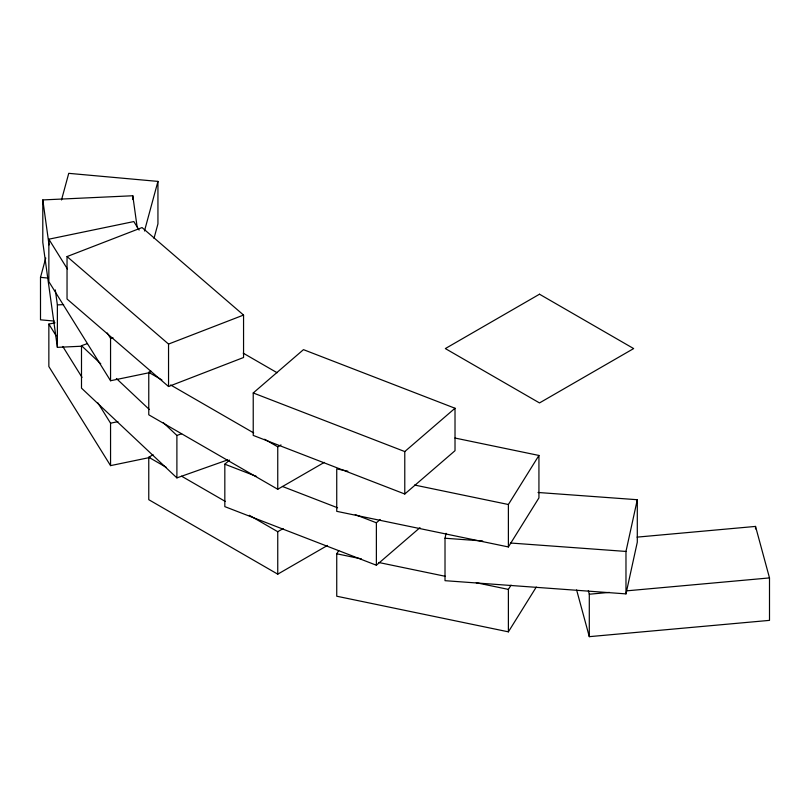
<?xml version="1.0" encoding="UTF-8"?>
<svg xmlns="http://www.w3.org/2000/svg" width="810" height="810" viewBox="0 0 810 810"><rect width="100%" height="100%" fill="white"/><g stroke="black" fill="none" stroke-linecap="round" stroke-linejoin="round"><path stroke-width="1.21" d="M538.022 492.48L637.298 499.719L637.298 542.163L625.978 593.882L445.014 580.679L445.014 538.235L446.087 533.314M625.978 593.882L625.978 551.438L637.298 499.719M54.321 321.074L40.5 319.818L40.5 277.374L45.755 258.015M61.509 199.948L68.739 173.34L157.94 181.399L157.94 223.854L154.001 238.363M144.474 231.002L157.94 181.399M536.281 587.058L508.386 631.84L336.737 596.221L336.737 553.777L338.732 550.577M347.854 471.187L336.737 468.879L336.737 511.333L508.386 546.952L508.386 504.508L538.933 455.453L454.957 438.028M508.386 546.952L538.933 497.897L538.933 455.453M508.386 631.84L508.386 589.396L511.049 585.134M253.226 392.961L303.466 349.647L455.017 408.25L455.017 450.694L404.777 494.009L253.226 435.405L253.226 392.961L404.777 451.565L455.017 408.25M419.985 527.644L376.377 565.228L224.826 506.635L224.826 464.191L229.564 460.1M376.377 565.228L376.377 522.784L380.173 519.514M324.283 462.399L277.749 489.26L148.767 414.801L148.767 372.357L150.933 371.101M327.524 545.413L277.749 574.158L148.767 499.689L148.767 457.245L153.1 454.744M264.627 439.243L277.749 446.816L280.999 444.943M249.328 515.302L277.749 531.714L283.156 528.586M67.038 256.567L142.054 227.559L243.557 315.06L243.557 357.504L168.541 386.512L67.038 299.011L67.038 256.567L168.541 344.068L168.541 386.512M168.541 344.068L243.557 315.06M227.802 459.857L176.894 477.89L81.496 388.132L81.496 345.688L87.419 343.592M163.134 422.496L176.894 435.446L181.632 433.765M149.961 372.559L110.555 380.74L48.853 281.637L48.853 239.193L133.822 221.565L139.128 230.091M149.961 457.458L110.555 465.628L48.853 366.535L48.853 324.091L55.009 322.805M107.234 332.971L110.555 338.296L113.015 337.78M97.949 402.945L110.555 423.184L117.946 421.656M637.065 537.131L755.528 526.419L769.5 577.915L769.5 620.369L589.295 636.66L576.619 589.953M588.323 590.622L589.295 594.216L609.454 592.394M627.102 590.804L769.5 577.915M82.377 346.184L57.378 347.348L42.798 242.372L42.798 199.928L132.799 195.757L137.133 227.002M55.293 289.909L57.378 304.904L63.626 304.611M445.014 538.235L482.709 540.989M510.361 543.004L625.978 551.438M40.5 277.374L48.043 278.053M414.538 485.028L508.386 504.508M336.737 553.777L361.442 558.9M378.726 562.484L445.409 576.325M476.28 582.734L508.386 589.396M224.826 464.191L256.547 476.452M282.396 486.445L337.608 507.799M355.236 514.613L376.377 522.784M243.223 353.16L277.101 372.732M148.767 372.357L161.889 379.93M170.626 384.973L253.702 432.935M148.767 457.245L166.263 467.34M181.561 476.179L225.281 501.42M81.496 345.688L100.754 363.811M116.356 378.483L149.374 409.556M48.853 239.193L67.432 269.031M48.853 324.091L56.153 335.806M62.785 346.467L82.023 377.369M42.798 199.928L49.045 244.914M755.528 526.419L755.528 528.92M589.295 594.216L589.295 636.66M404.777 451.565L404.777 494.009M277.749 446.816L277.749 489.26M277.749 531.714L277.749 574.158M176.894 435.446L176.894 477.89M132.799 195.757L132.799 199.503M110.555 338.296L110.555 380.74M110.555 423.184L110.555 465.628M57.378 304.904L57.378 347.348M539.5 294.212L445.338 348.573L539.5 402.934L633.653 348.573L539.5 294.212"/></g></svg>
